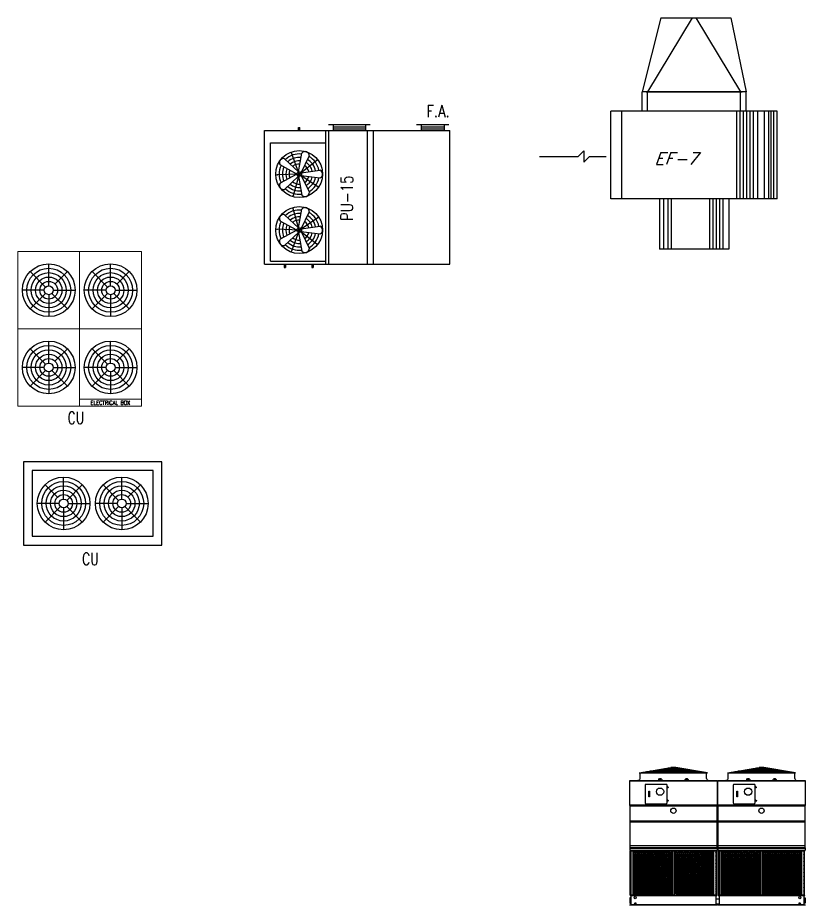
# Model space of a CAD drawing. Header units: millimetres. Extents: x 259256 to 648017, y 366981 to 480499.
# Drawn here: x 333737 to 346679, y 383890 to 398468 of the extents above; entities that cross this region are included whole.
import ezdxf
from ezdxf.enums import TextEntityAlignment as Align

# ---------------------------------------------------------------- set-up
doc = ezdxf.new("R2010")
doc.units = ezdxf.units.MM
doc.linetypes.add('AXES', pattern=[50.8, 31.75, -6.35, 6.35, -6.35])
doc.layers.get('0').update_dxf_attribs({"color": 254})
doc.layers.add('axes', color=254, linetype='AXES', lineweight=9)
for name, color, linetype in [('EQP', 240, 'Continuous'), ('F-TEXT', 2, 'Continuous'), ('HVAC-TEXT', 2, 'Continuous'), ('M-HVAC-EQPM-AHUS', 10, 'Continuous'), ('MEQUIP', 2, 'Continuous'), ('PL-DR-TEXT', 2, 'Continuous'), ('RH-SIDE-MKUP', 3, 'Continuous'), ('STD-COWL', 5, 'Continuous'), ('STD-CSG', 5, 'Continuous'), ('STD-CSG-PANEL', 5, 'Continuous'), ('STD-END-SUCTION', 5, 'Continuous'), ('STD-FLUME', 5, 'Continuous'), ('STD-LWR', 5, 'Continuous'), ('STD-SIDE-DRAIN', 5, 'Continuous'), ('STD-SIDE-MKUP', 5, 'Continuous'), ('STD-SIDE-OFLOW', 5, 'Continuous'), ('STD-UPR-IN-D', 5, 'Continuous')]:
    doc.layers.add(name, color=color, linetype=linetype)
doc.styles.add('Arch-Dim', font='simplex.shx', dxfattribs={"width": 0.75})
doc.styles.add('ml80', font='romans.shx', dxfattribs={"oblique": 20, "height": 200})
doc.styles.add('QC-SEC', font='romans.shx')
doc.styles.add('ROMANS', font='romans', dxfattribs={"width": 0.8})
pattern_1 = [(180, (5129.38, -5633.903), (0, 30), []), (120, (5129.38, -5633.903), (25.98076, 15), []), (60, (5129.38, -5633.903), (25.98076, -15), [])]

# ---------------------------------------------------------------- blocks, each defined once
blk = doc.blocks.new('A$C3C632DD3')
at = {"layer": 'M-HVAC-EQPM-AHUS'}
for p, q in [((-0.051, 0.484), (-0.306, 0.739)), ((0, 0.506), (0, 0.866)), ((0.102, 0.535), (0.306, 0.739)), ((-0.073, 0.433), (-0.433, 0.433)), ((-0.051, 0.381), (-0.306, 0.127)), ((0, 0.36), (0, 0)), ((0.306, 0.127), (0.051, 0.381)), ((0.073, 0.433), (0.433, 0.433))]:
    blk.add_line(p, q, dxfattribs=at)
for radius in [0.433, 0.361, 0.289, 0.217, 0.145, 0.0728]:
    blk.add_circle((0, 0.433), radius, dxfattribs=at)
blk = doc.blocks.new('A$C558C3D7A')
at = {"layer": 'axes', "color": 1}
for p, q in [((2.035, 2.536), (0, 2.536)), ((0, 2.536), (0, 0)), ((1.017, 2.536), (1.017, 0)), ((2.035, 0), (2.035, 2.536)), ((2.035, 1.268), (0, 1.268)), ((0, 0), (2.035, 0)), ((2.035, 0.115), (1.017, 0.115))]:
    blk.add_line(p, q, dxfattribs=at)
at = {"layer": 'axes'}
for p in [(0.509, 1.469), (1.526, 1.469), (0.509, 0.201), (1.526, 0.201)]:
    blk.add_blockref('A$C3C632DD3', p, dxfattribs=at)
at = {"layer": 'F-TEXT', "style": 'QC-SEC', "width": 0.9}
blk.add_text('ELECTRICAL BOX', height=0.066, dxfattribs=at).set_placement((1.849, 0.021), align=Align.RIGHT)
blk = doc.blocks.new('A$C72D258CA')
at = {"layer": 'EQP', "ltscale": 10000}
for p, q in [((1054, 2347), (1735, 2347)), ((1129, 2347), (1129, 2247)), ((1660, 2347), (1660, 2247)), ((2499, 2347), (3030, 2347)), ((2574, 2347), (2574, 2247)), ((2955, 2347), (2955, 2247)), ((0, 50), (0, 2247)), ((0, 2247), (3048, 2247)), ((558, 2247), (558, 2297)), ((558, 2297), (583, 2297)), ((583, 2247), (583, 2297)), ((1006, 50), (1006, 2247)), ((1056, 50), (1056, 2247)), ((1685, 2247), (1685, 50)), ((1785, 2247), (1785, 50)), ((3048, 50), (3048, 2247)), ((100, 100), (100, 2047)), ((100, 2047), (1006, 2047)), ((0, 50), (3048, 50)), ((100, 100), (1006, 100)), ((322, 50), (322, 0)), ((347, 50), (347, 0)), ((776, 50), (776, 0)), ((801, 50), (801, 0)), ((322, 0), (347, 0)), ((776, 0), (801, 0))]:
    blk.add_line(p, q, dxfattribs=at)
at = {"layer": 'EQP', "color": 254, "ltscale": 10000}
for p, q in [((1129, 2309), (1660, 2309)), ((1129, 2273), (1660, 2273)), ((2574, 2309), (2955, 2309)), ((2574, 2273), (2955, 2273)), ((558, 1569), (331, 1785)), ((570, 1532), (444, 1879)), ((559, 1569), (616, 1877)), ((570, 1532), (861, 1760)), ((602, 1555), (737, 1838)), ((532, 1532), (257, 1682)), ((570, 1532), (202, 1519)), ((532, 1532), (257, 1383)), ((558, 1495), (331, 1280)), ((570, 1532), (469, 1177)), ((559, 1495), (616, 1187)), ((570, 1532), (877, 1326)), ((602, 1555), (912, 1596)), ((602, 1510), (912, 1469)), ((602, 1509), (737, 1227)), ((570, 612), (469, 967)), ((559, 649), (616, 957)), ((602, 635), (737, 917)), ((532, 612), (257, 761)), ((558, 649), (331, 864)), ((570, 612), (877, 818)), ((570, 612), (202, 625)), ((532, 612), (257, 462)), ((570, 612), (444, 265)), ((570, 612), (861, 384)), ((602, 635), (912, 676)), ((602, 589), (912, 548)), ((602, 589), (737, 306)), ((558, 575), (331, 359)), ((559, 575), (616, 267))]:
    blk.add_line(p, q, dxfattribs=at)
at = {"layer": 'EQP', "color": 254, "ltscale": 10000, "const_width": 12.5}
for points in [[(452, 1875, -1), (440, 1871, -1)], [(860, 1751, -1), (852, 1761, -1)], [(208, 1525, -1), (208, 1513, -1)], [(868, 1325, -1), (875, 1335, -1)], [(465, 1185, -1), (477, 1182, -1)], [(465, 959, 1), (477, 962, 1)], [(868, 819, 1), (875, 809, 1)], [(208, 619, 1), (208, 631, 1)], [(860, 393, 1), (852, 383, 1)], [(452, 269, 1), (440, 273, 1)]]:
    blk.add_lwpolyline(points, format="xyb", close=True, dxfattribs=at)
at = {"layer": 'EQP', "color": 254, "ltscale": 10000}
for centre, radius in [((570, 1532), 385), ((570, 1532), 38.7), ((570, 1532), 16.7), ((570, 612), 385), ((570, 612), 38.7), ((570, 612), 16.7)]:
    blk.add_circle(centre, radius, dxfattribs=at)
for centre, radius, start, end in [((668, 1833), 68.5, 3.766, 140.234), ((314, 1718), 68.5, 75.766, 212.234), ((570, 1532), 330, 82.7098, 133.2902), ((570, 1532), 275, 83.3496, 132.6504), ((570, 1532), 220, 84.3103, 131.6897), ((570, 1532), 275, 11.3496, 60.6504), ((570, 1532), 330, 10.7098, 61.2902), ((570, 1532), 330, 154.7098, 205.2902), ((570, 1532), 275, 155.3496, 204.6504), ((570, 1532), 220, 156.3103, 203.6897), ((570, 1532), 165, 85.9146, 130.0854), ((570, 1532), 165, 13.9146, 58.0854), ((570, 1532), 220, 12.3103, 59.6897), ((570, 1532), 165, 157.9146, 202.0854), ((570, 1532), 165, 301.9146, 346.0854), ((570, 1532), 220, 300.3103, 347.6897), ((570, 1532), 275, 299.3496, 348.6504), ((570, 1532), 330, 298.7098, 349.2902), ((887, 1532), 68.5, 291.766, 68.234), ((314, 1346), 68.5, 147.766, 284.234), ((570, 1532), 275, 227.3496, 276.6504), ((570, 1532), 220, 228.3103, 275.6897), ((570, 1532), 165, 229.9146, 274.0854), ((570, 1532), 330, 226.7098, 277.2902), ((668, 1231), 68.5, 219.766, 356.234), ((570, 612), 330, 82.7098, 133.2902), ((570, 612), 275, 83.3496, 132.6504), ((668, 913), 68.5, 3.766, 140.234), ((570, 612), 330, 10.7098, 61.2902), ((570, 612), 330, 154.7098, 205.2902), ((314, 798), 68.5, 75.766, 212.234), ((570, 612), 220, 84.3103, 131.6897), ((570, 612), 165, 85.9146, 130.0854), ((570, 612), 165, 13.9146, 58.0854), ((570, 612), 220, 12.3103, 59.6897), ((570, 612), 275, 11.3496, 60.6504), ((570, 612), 275, 155.3496, 204.6504), ((570, 612), 220, 156.3103, 203.6897), ((570, 612), 165, 157.9146, 202.0854), ((887, 612), 68.5, 291.766, 68.234), ((314, 426), 68.5, 147.766, 284.234), ((570, 612), 220, 228.3103, 275.6897), ((570, 612), 165, 229.9146, 274.0854), ((570, 612), 165, 301.9146, 346.0854), ((570, 612), 220, 300.3103, 347.6897), ((570, 612), 275, 299.3496, 348.6504), ((570, 612), 330, 298.7098, 349.2902), ((570, 612), 330, 226.7098, 277.2902), ((570, 612), 275, 227.3496, 276.6504), ((668, 311), 68.5, 219.766, 356.234)]:
    blk.add_arc(centre, radius, start, end, dxfattribs=at)
blk = doc.blocks.new('A$C6E8332F5')
at = {"layer": 'M-HVAC-EQPM-AHUS'}
for p, q in [((2273, 1368), (0, 1368)), ((0, 1368), (0, 0)), ((2273, 0), (2273, 1368)), ((659, 757), (659, 1117)), ((1614, 757), (1614, 1117)), ((608, 735), (353, 990)), ((711, 735), (965, 990)), ((1563, 735), (1308, 990)), ((1666, 735), (1920, 990)), ((586, 684), (226, 684)), ((659, 611), (659, 251)), ((965, 378), (711, 633)), ((732, 684), (1092, 684)), ((1541, 684), (1181, 684)), ((1308, 378), (1563, 633)), ((1614, 611), (1614, 251)), ((1687, 684), (2047, 684)), ((557, 582), (353, 378)), ((1717, 582), (1920, 378)), ((0, 0), (2273, 0))]:
    blk.add_line(p, q, dxfattribs=at)
blk.add_lwpolyline([(144, 1224), (144, 144), (2129, 144), (2129, 1224)], close=True, dxfattribs=at)
blk.add_lwpolyline([(144, 1224), (144, 144), (2129, 144), (2129, 1224)], close=True, dxfattribs=at)
for centre, radius in [((659, 684), 433), ((659, 684), 361), ((1614, 684), 433), ((1614, 684), 361), ((659, 684), 289), ((659, 684), 217), ((1614, 684), 289), ((1614, 684), 217), ((659, 684), 145), ((659, 684), 72.8), ((1614, 684), 145), ((1614, 684), 72.8)]:
    blk.add_circle(centre, radius, dxfattribs=at)
blk = doc.blocks.new('ARR03B')
at = {"layer": 'MEQUIP'}
blk.add_lwpolyline([(0, 0), (-2, 0), (-3.5, 0), (-4, 0.5), (-4, -0.5), (-4.5, 0), (-6, 0)], dxfattribs=at)
blk = doc.blocks.new('A$C18BE6784')
at = {"layer": 'MEQUIP', "color": 3}
for p, q in [((1994, 3799), (1685, 2586)), ((1994, 3799), (3144, 3799)), ((3144, 3799), (3397, 2586)), ((1751, 2586), (3331, 2586))]:
    blk.add_line(p, q, dxfattribs=at)
at = {"layer": 'MEQUIP', "color": 9}
for p, q in [((2512, 3801), (1776, 2586)), ((2570, 3801), (3305, 2586))]:
    blk.add_line(p, q, dxfattribs=at)
at = {"layer": 'MEQUIP', "color": 6, "linetype": 'Continuous'}
for p, q in [((3397, 2586), (1685, 2586)), ((1685, 2264), (1685, 2586)), ((3397, 2264), (3397, 2586)), ((3908, 2264), (1174, 2264)), ((1174, 829), (1174, 2264)), ((3908, 829), (3908, 2264)), ((3908, 829), (1174, 829)), ((3110, 0), (1971, 0))]:
    blk.add_line(p, q, dxfattribs=at)
at = {"layer": 'MEQUIP', "color": 1, "linetype": 'Continuous'}
for p, q in [((1776, 2264), (1776, 2586)), ((3305, 2264), (3305, 2586)), ((1355, 829), (1355, 2264)), ((3244, 829), (3244, 2264)), ((3299, 829), (3299, 2264)), ((3354, 829), (3354, 2264)), ((3410, 829), (3410, 2264)), ((3465, 829), (3465, 2264)), ((3520, 829), (3520, 2264)), ((3589, 829), (3589, 2264)), ((3700, 829), (3700, 2264)), ((3768, 829), (3768, 2264)), ((3810, 829), (3810, 2264)), ((3851, 829), (3851, 2264))]:
    blk.add_line(p, q, dxfattribs=at)
at = {"layer": 'MEQUIP', "color": 6}
for p, q in [((1971, 829), (1971, 0)), ((3110, 829), (3110, 0))]:
    blk.add_line(p, q, dxfattribs=at)
at = {"layer": 'MEQUIP', "color": 1}
for p, q in [((2040, 829), (2040, 0)), ((2110, 829), (2110, 0)), ((2165, 829), (2165, 0)), ((2793, 829), (2793, 0)), ((2848, 829), (2848, 0)), ((2903, 829), (2903, 0)), ((2959, 829), (2959, 0)), ((3014, 829), (3014, 0))]:
    blk.add_line(p, q, dxfattribs=at)
at = {"layer": 'MEQUIP', "xscale": -182.25, "yscale": 182.25, "zscale": 182.25}
blk.add_blockref('ARR03B', (0, 1522), dxfattribs=at)
at = {"layer": 'MEQUIP', "style": 'ml80', "oblique": 20}
blk.add_text('EF-7', height=200, dxfattribs=at).set_placement((2600, 1388), align=Align.RIGHT)
blk = doc.blocks.new('A$C39F849D1')
h = blk.add_hatch()
h.set_pattern_fill('NET3', color=254, scale=240, style=0)
h.set_pattern_definition(pattern_1)
h.paths.add_polyline_path([(-2138, -385), (-2126, -385), (-2126, -1105), (-2138, -1105)])
h.paths.add_polyline_path([(-2818, -385), (-2174, -385), (-2174, -1105), (-2783, -1105), (-2783, -1061), (-2818, -1061)])
h.paths.add_polyline_path([(-3497, -385), (-2853, -385), (-2853, -1105), (-3497, -1105)])
h.paths.add_polyline_path([(-3545, -385), (-3533, -385), (-3533, -1105), (-3545, -1105)])
h = blk.add_hatch()
h.set_pattern_fill('NET3', color=254, scale=240, style=0)
h.set_pattern_definition(pattern_1)
h.paths.add_polyline_path([(-2098, -385), (-2085, -385), (-2085, -1105), (-2098, -1105)])
h.paths.add_polyline_path([(-2050, -385), (-1406, -385), (-1406, -1105), (-2050, -1105)])
h.paths.add_polyline_path([(-1371, -385), (-726, -385), (-726, -1105), (-1371, -1105)])
h.paths.add_polyline_path([(-691, -385), (-679, -385), (-679, -1105), (-691, -1105)])
at = {"layer": 'RH-SIDE-MKUP', "color": 1}
blk.add_circle((-2798, -1074), 6.56, dxfattribs=at)
at = {"layer": 'STD-COWL', "color": 1}
for p, q in [((-3396, 905), (-2876, 993)), ((-3396, 905), (-2276, 905)), ((-3381, 810), (-3381, 905)), ((-3294, 905), (-2873, 993)), ((-3203, 905), (-2868, 993)), ((-3086, 905), (-2861, 993)), ((-2952, 905), (-2851, 993)), ((-2796, 993), (-2876, 993)), ((-2861, 905), (-2838, 993)), ((-2811, 905), (-2833, 993)), ((-2719, 905), (-2821, 993)), ((-2586, 905), (-2811, 993)), ((-2469, 905), (-2803, 993)), ((-2377, 905), (-2798, 993)), ((-2276, 905), (-2796, 993)), ((-2290, 810), (-2290, 905)), ((-1948, 905), (-1428, 993)), ((-1948, 905), (-828, 905)), ((-1934, 810), (-1934, 905)), ((-1847, 905), (-1426, 993)), ((-1755, 905), (-1421, 993)), ((-1638, 905), (-1413, 993)), ((-1505, 905), (-1403, 993)), ((-1348, 993), (-1428, 993)), ((-1413, 905), (-1391, 993)), ((-1363, 905), (-1386, 993)), ((-1271, 905), (-1373, 993)), ((-1138, 905), (-1363, 993)), ((-1021, 905), (-1356, 993)), ((-929, 905), (-1351, 993)), ((-828, 905), (-1348, 993)), ((-842, 810), (-842, 905)), ((-3411, 780), (-3421, 780)), ((-3421, 780), (-3421, 779)), ((-2260, 780), (-2250, 780)), ((-2250, 780), (-2250, 779)), ((-1964, 780), (-1974, 780)), ((-1974, 780), (-1974, 779)), ((-812, 780), (-802, 780)), ((-802, 780), (-802, 779))]:
    blk.add_line(p, q, dxfattribs=at)
at = {"layer": 'STD-COWL', "color": 254}
for p, q in [((-3336, 915), (-2335, 915)), ((-3277, 925), (-2394, 925)), ((-3217, 935), (-2454, 935)), ((-3158, 945), (-2513, 945)), ((-3098, 955), (-2573, 955)), ((-3039, 965), (-2632, 965)), ((-2980, 975), (-2692, 975)), ((-2920, 985), (-2751, 985)), ((-1889, 915), (-888, 915)), ((-1829, 925), (-947, 925)), ((-1770, 935), (-1006, 935)), ((-1710, 945), (-1066, 945)), ((-1651, 955), (-1125, 955)), ((-1592, 965), (-1185, 965)), ((-1532, 975), (-1244, 975)), ((-1473, 985), (-1303, 985))]:
    blk.add_line(p, q, dxfattribs=at)
at = {"layer": 'STD-COWL', "color": 1}
for centre, start, end in [((-3411, 810), 270, 0), ((-2260, 810), 180, 270), ((-1964, 810), 270, 0), ((-812, 810), 180, 270)]:
    blk.add_arc(centre, 30, start, end, dxfattribs=at)
at = {"layer": 'STD-CSG', "color": 1}
for p, q in [((-3553, 370), (-3553, 779)), ((-3553, 779), (-2118, 779)), ((-3553, 770), (-2118, 770)), ((-3078, 797), (-3063, 812)), ((-3078, 779), (-3078, 797)), ((-3063, 812), (-3043, 812)), ((-3043, 812), (-3028, 797)), ((-3028, 797), (-3028, 779)), ((-2643, 797), (-2628, 812)), ((-2643, 779), (-2643, 797)), ((-2628, 812), (-2608, 812)), ((-2608, 812), (-2593, 797)), ((-2593, 797), (-2593, 779)), ((-2118, 779), (-2118, 370)), ((-2106, 370), (-2106, 779)), ((-2106, 779), (-671, 779)), ((-2106, 770), (-671, 770)), ((-1631, 797), (-1616, 812)), ((-1631, 779), (-1631, 797)), ((-1616, 812), (-1596, 812)), ((-1596, 812), (-1581, 797)), ((-1581, 797), (-1581, 779)), ((-1196, 797), (-1181, 812)), ((-1196, 779), (-1196, 797)), ((-1181, 812), (-1161, 812)), ((-1161, 812), (-1146, 797)), ((-1146, 797), (-1146, 779)), ((-671, 779), (-671, 370)), ((-3554, 370), (-3554, -328)), ((-3554, 370), (-2117, 370)), ((-3554, 362), (-2117, 362)), ((-3553, 377), (-2118, 377)), ((-2117, -328), (-2117, 370)), ((-2107, 370), (-2107, -328)), ((-2107, 370), (-669, 370)), ((-2107, 362), (-669, 362)), ((-2106, 377), (-671, 377)), ((-669, -328), (-669, 370)), ((-2117, -296), (-3554, -296)), ((-3554, -328), (-2117, -328)), ((-669, -296), (-2107, -296)), ((-2107, -328), (-669, -328))]:
    blk.add_line(p, q, dxfattribs=at)
for centre in [(-3053, 789), (-2618, 789), (-1606, 789), (-1171, 789)]:
    blk.add_circle(centre, 8.75, dxfattribs=at)
at = {"layer": 'STD-CSG-PANEL', "color": 1}
for p, q in [((-3554, 118), (-2117, 118)), ((-3554, 110), (-2117, 110)), ((-3554, 102), (-2117, 102)), ((-2107, 118), (-669, 118)), ((-2107, 110), (-669, 110)), ((-2107, 102), (-669, 102))]:
    blk.add_line(p, q, dxfattribs=at)
at = {"layer": 'STD-END-SUCTION', "color": 1}
for p, q in [((-3533, -1148), (-3552, -1148)), ((-3552, -1148), (-3552, -1234)), ((-691, -1148), (-672, -1148)), ((-672, -1148), (-672, -1234)), ((-3552, -1234), (-3533, -1234)), ((-672, -1234), (-691, -1234))]:
    blk.add_line(p, q, dxfattribs=at)
at = {"layer": 'STD-FLUME', "color": 1}
for p, q in [((-2138, -1166), (-2085, -1166)), ((-2138, -1246), (-2085, -1246))]:
    blk.add_line(p, q, dxfattribs=at)
at = {"layer": 'STD-LWR', "color": 1}
for p, q in [((-2117, -328), (-3554, -328)), ((-3554, -328), (-3554, -365)), ((-3554, -335), (-2117, -335)), ((-3554, -365), (-3548, -372)), ((-3548, -372), (-3548, -385)), ((-2123, -372), (-3548, -372)), ((-2123, -385), (-3548, -385)), ((-3545, -1105), (-3545, -385)), ((-3533, -385), (-3533, -1271)), ((-3497, -1105), (-3497, -385)), ((-2853, -385), (-2853, -1105)), ((-2818, -1105), (-2818, -385)), ((-2174, -1105), (-2174, -385)), ((-2138, -385), (-2138, -1271)), ((-2126, -1105), (-2126, -385)), ((-2117, -365), (-2123, -372)), ((-2123, -385), (-2123, -372)), ((-2117, -328), (-2117, -365)), ((-669, -328), (-2107, -328)), ((-2107, -328), (-2107, -365)), ((-2107, -335), (-669, -335)), ((-2107, -365), (-2101, -372)), ((-2101, -372), (-2101, -385)), ((-676, -372), (-2101, -372)), ((-676, -385), (-2101, -385)), ((-2098, -1105), (-2098, -385)), ((-2085, -385), (-2085, -1271)), ((-2050, -1105), (-2050, -385)), ((-1406, -385), (-1406, -1105)), ((-1371, -1105), (-1371, -385)), ((-726, -1105), (-726, -385)), ((-691, -385), (-691, -1271)), ((-679, -1105), (-679, -385)), ((-669, -365), (-676, -372)), ((-676, -385), (-676, -372)), ((-669, -328), (-669, -365)), ((-2123, -1105), (-3548, -1105)), ((-3548, -1105), (-3548, -1112)), ((-3548, -1112), (-2123, -1112)), ((-2123, -1112), (-2123, -1105)), ((-676, -1105), (-2101, -1105)), ((-2101, -1105), (-2101, -1112)), ((-2101, -1112), (-676, -1112)), ((-676, -1112), (-676, -1105)), ((-3554, -1271), (-3554, -1264)), ((-2117, -1271), (-3554, -1271)), ((-2138, -1264), (-3533, -1264)), ((-2117, -1264), (-2117, -1271)), ((-2107, -1271), (-2107, -1264)), ((-669, -1271), (-2107, -1271)), ((-691, -1264), (-2085, -1264)), ((-669, -1264), (-669, -1271))]:
    blk.add_line(p, q, dxfattribs=at)
at = {"layer": 'STD-SIDE-DRAIN', "color": 1}
for centre in [(-3464, -1241), (-759, -1241)]:
    blk.add_circle(centre, 11.9, dxfattribs=at)
at = {"layer": 'STD-SIDE-MKUP', "color": 1}
for p, q in [((-2818, -1061), (-2783, -1061)), ((-2783, -1061), (-2783, -1105))]:
    blk.add_line(p, q, dxfattribs=at)
at = {"layer": 'STD-SIDE-OFLOW', "color": 1}
for centre in [(-3464, -1146), (-759, -1146)]:
    blk.add_circle(centre, 17.5, dxfattribs=at)
at = {"layer": 'STD-UPR-IN-D', "color": 1}
for p, q in [((-3301, 702), (-3301, 410)), ((-2953, 714), (-3289, 714)), ((-2941, 672), (-2941, 702)), ((-2939, 670), (-2941, 672)), ((-2941, 663), (-2939, 665)), ((-2941, 452), (-2941, 663)), ((-2930, 670), (-2939, 670)), ((-2939, 665), (-2930, 665)), ((-2933, 677), (-2931, 678)), ((-2932, 675), (-2933, 677)), ((-2932, 660), (-2933, 658)), ((-2931, 657), (-2933, 658)), ((-2930, 676), (-2931, 678)), ((-2930, 659), (-2931, 657)), ((-2917, 669), (-2915, 669)), ((-2917, 666), (-2915, 666)), ((-2915, 666), (-2915, 669)), ((-1854, 702), (-1854, 410)), ((-1506, 714), (-1841, 714)), ((-1494, 672), (-1494, 702)), ((-1491, 670), (-1494, 672)), ((-1494, 663), (-1491, 665)), ((-1494, 452), (-1494, 663)), ((-1483, 670), (-1491, 670)), ((-1491, 665), (-1483, 665)), ((-1485, 677), (-1483, 678)), ((-1484, 675), (-1485, 677)), ((-1484, 660), (-1485, 658)), ((-1483, 657), (-1485, 658)), ((-1482, 676), (-1483, 678)), ((-1482, 659), (-1483, 657)), ((-1469, 669), (-1467, 669)), ((-1469, 666), (-1467, 666)), ((-1467, 666), (-1467, 669)), ((-2939, 450), (-2941, 452)), ((-2941, 443), (-2939, 445)), ((-2941, 410), (-2941, 443)), ((-2930, 450), (-2939, 450)), ((-2939, 445), (-2930, 445)), ((-2933, 457), (-2931, 458)), ((-2932, 455), (-2933, 457)), ((-2932, 440), (-2933, 438)), ((-2931, 437), (-2933, 438)), ((-2930, 456), (-2931, 458)), ((-2930, 439), (-2931, 437)), ((-2917, 449), (-2915, 449)), ((-2917, 446), (-2915, 446)), ((-2915, 446), (-2915, 449)), ((-1491, 450), (-1494, 452)), ((-1494, 443), (-1491, 445)), ((-1494, 410), (-1494, 443)), ((-1483, 450), (-1491, 450)), ((-1491, 445), (-1483, 445)), ((-1485, 457), (-1483, 458)), ((-1484, 455), (-1485, 457)), ((-1484, 440), (-1485, 438)), ((-1483, 437), (-1485, 438)), ((-1482, 456), (-1483, 458)), ((-1482, 439), (-1483, 437)), ((-1469, 449), (-1467, 449)), ((-1469, 446), (-1467, 446)), ((-1467, 446), (-1467, 449)), ((-3289, 397), (-2953, 397)), ((-1841, 397), (-1506, 397))]:
    blk.add_line(p, q, dxfattribs=at)
for points in [[(-3230, 510), (-3241, 510), (-3241, 605), (-3230, 605)], [(-1782, 510), (-1794, 510), (-1794, 605), (-1782, 605)]]:
    blk.add_lwpolyline(points, close=True, dxfattribs=at)
for centre, radius in [((-3055, 595), 60), ((-2926, 667), 3.75), ((-1607, 595), 60), ((-1479, 667), 3.75), ((-2926, 447), 3.75), ((-1479, 447), 3.75), ((-2836, 282), 43.1), ((-1388, 282), 43.1)]:
    blk.add_circle(centre, radius, dxfattribs=at)
for centre, radius, start, end in [((-3289, 702), 12.2, 90, 180), ((-2953, 702), 12.2, 0, 90), ((-2945, 667), 15, 330.0003, 30.0003), ((-2917, 684), 15, 210.0003, 270.0003), ((-2917, 651), 15, 90.0003, 150.0003), ((-1841, 702), 12.2, 90, 180), ((-1506, 702), 12.2, 0, 90), ((-1497, 667), 15, 330.0003, 30.0003), ((-1469, 684), 15, 210.0003, 270.0003), ((-1469, 651), 15, 90.0003, 150.0003), ((-2945, 447), 15, 330.0003, 30.0003), ((-2917, 464), 15, 210.0003, 270.0003), ((-2917, 431), 15, 90.0003, 150.0003), ((-1497, 447), 15, 330.0003, 30.0003), ((-1469, 464), 15, 210.0003, 270.0003), ((-1469, 431), 15, 90.0003, 150.0003), ((-3289, 410), 12.2, 180, 270), ((-2953, 410), 12.2, 270, 0), ((-1841, 410), 12.2, 180, 270), ((-1506, 410), 12.2, 270, 0)]:
    blk.add_arc(centre, radius, start, end, dxfattribs=at)

msp = doc.modelspace()

# ---------------------------------------------------------------- block references
at = {"layer": 'MEQUIP'}
for name, p in [('A$C18BE6784', (342311, 394667)), ('A$C72D258CA', (337792, 394368))]:
    msp.add_blockref(name, p, dxfattribs=at)
at = {"layer": 'MEQUIP', "xscale": 999.9999999931315, "yscale": 999.9999999931315, "zscale": 999.9999999931315, "rotation": 1.667526652846597e-12}
msp.add_blockref('A$C558C3D7A', (333737, 392090), dxfattribs=at)
at = {"layer": 'MEQUIP', "rotation": 180}
msp.add_blockref('A$C6E8332F5', (336105, 391174), dxfattribs=at)
at = {"layer": 'MEQUIP', "color": 1}
msp.add_blockref('A$C39F849D1', (347348, 385161), dxfattribs=at)

# ---------------------------------------------------------------- texts
at = {"layer": 'HVAC-TEXT', "style": 'Arch-Dim', "width": 0.75}
for p in [(334555, 391796), (334793, 389479)]:
    msp.add_text('CU', height=200, dxfattribs=at).set_placement(p)
at = {"layer": 'PL-DR-TEXT', "style": 'ROMANS', "width": 0.8}
msp.add_text('F.A.', height=200, dxfattribs=at).set_placement((340452, 396834))
msp.add_text('PU-15', height=200, rotation=90, dxfattribs=at).set_placement((339246, 395130))

doc.saveas('drawing.dxf')
